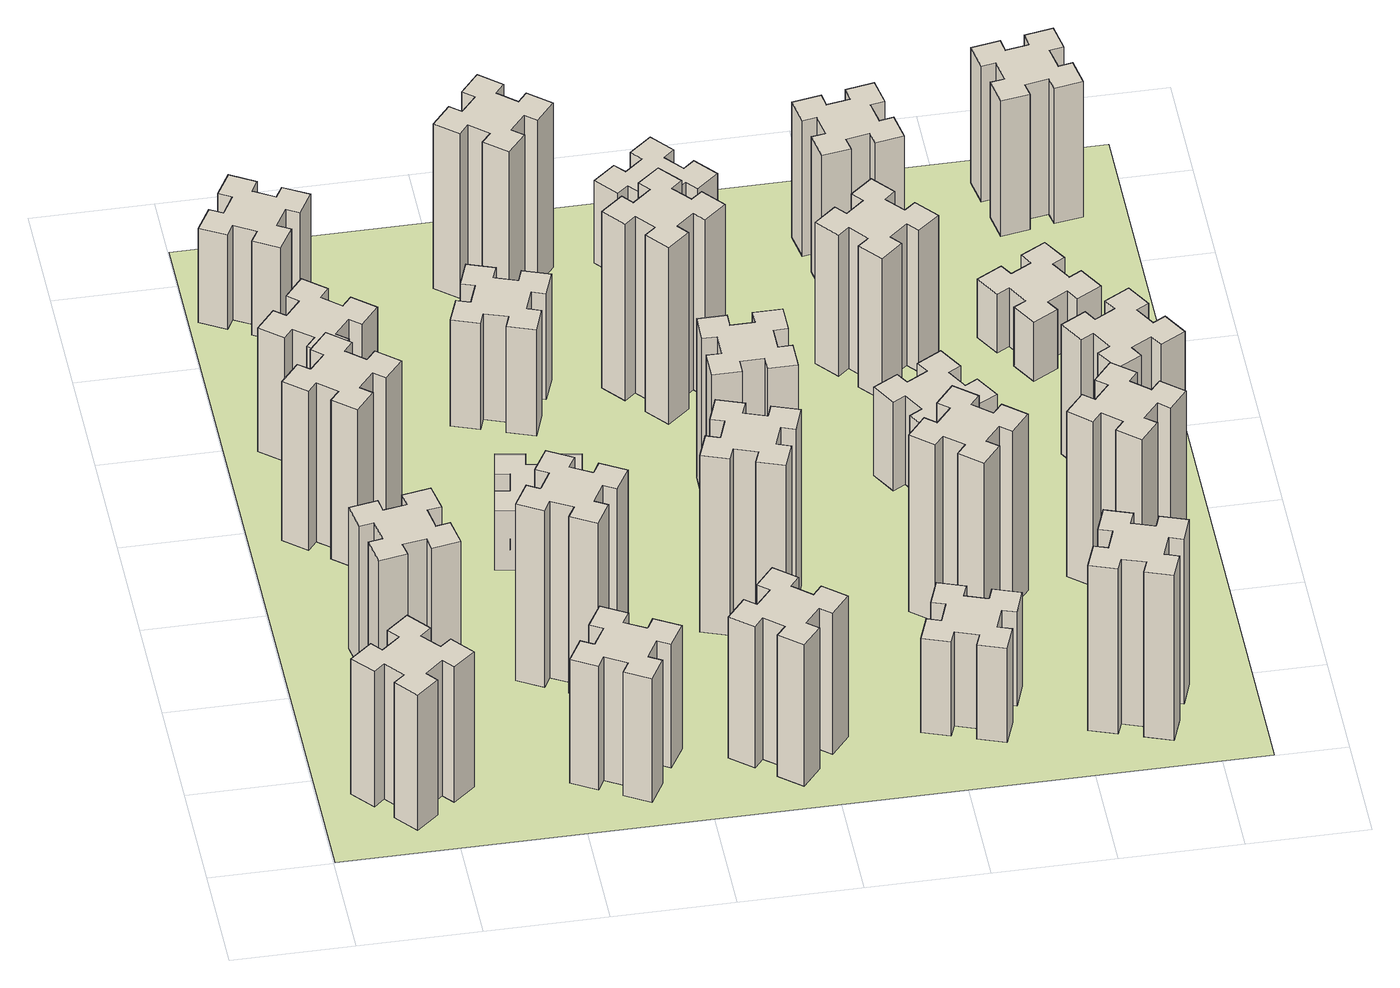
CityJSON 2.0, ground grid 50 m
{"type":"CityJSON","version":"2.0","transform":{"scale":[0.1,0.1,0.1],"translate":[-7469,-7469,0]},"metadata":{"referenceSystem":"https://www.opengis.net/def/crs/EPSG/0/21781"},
"CityObjects":{
"building1":{"type":"Building","attributes":{"class":"1000","function":"1000","usage":"1000","yearOfConstruction":2016,"roofType":"1000","measuredHeight":69,"storeysAboveGround":30,"storeysBelowGround":0},"geometry":[{"type":"Solid","lod":"1","boundaries":[[[[0,1,2,3,4,5,6,7,8,9,10,11,12,13,14,15,16,17,18,19]],[[17,16,20,21]],[[16,15,22,20]],[[15,14,23,22]],[[14,13,24,23]],[[13,12,25,24]],[[12,11,26,25]],[[11,10,27,26]],[[10,9,28,27]],[[9,8,29,28]],[[8,7,30,29]],[[7,6,31,30]],[[6,5,32,31]],[[5,4,33,32]],[[4,3,34,33]],[[3,2,35,34]],[[2,1,36,35]],[[1,0,37,36]],[[0,19,38,37]],[[19,18,39,38]],[[18,17,21,39]],[[24,25,26,27,28,29,30,31,32,33,34,35,36,37,38,39,21,20,22,23]]]]}]},
"building2":{"type":"Building","attributes":{"class":"1000","function":"1000","usage":"1000","yearOfConstruction":2016,"roofType":"1000","measuredHeight":72,"storeysAboveGround":30,"storeysBelowGround":0},"geometry":[{"type":"Solid","lod":"1","boundaries":[[[[40,41,42,43,44,45,46,47,48,49,50,51,52,53,54,55,56,57,58,59]],[[57,56,60,61]],[[56,55,62,60]],[[55,54,63,62]],[[54,53,64,63]],[[53,52,65,64]],[[52,51,66,65]],[[51,50,67,66]],[[50,49,68,67]],[[49,48,69,68]],[[48,47,70,69]],[[47,46,71,70]],[[46,45,72,71]],[[45,44,73,72]],[[44,43,74,73]],[[43,42,75,74]],[[42,41,76,75]],[[41,40,77,76]],[[40,59,78,77]],[[59,58,79,78]],[[58,57,61,79]],[[64,65,66,67,68,69,70,71,72,73,74,75,76,77,78,79,61,60,62,63]]]]}]},
"building3":{"type":"Building","attributes":{"class":"1000","function":"1000","usage":"1000","yearOfConstruction":2016,"roofType":"1000","measuredHeight":81,"storeysAboveGround":30,"storeysBelowGround":0},"geometry":[{"type":"Solid","lod":"1","boundaries":[[[[80,81,82,83,84,85,86,87,88,89,90,91,92,93,94,95,96,97,98,99]],[[97,96,100,101]],[[96,95,102,100]],[[95,94,103,102]],[[94,93,104,103]],[[93,92,105,104]],[[92,91,106,105]],[[91,90,107,106]],[[90,89,108,107]],[[89,88,109,108]],[[88,87,110,109]],[[87,86,111,110]],[[86,85,112,111]],[[85,84,113,112]],[[84,83,114,113]],[[83,82,115,114]],[[82,81,116,115]],[[81,80,117,116]],[[80,99,118,117]],[[99,98,119,118]],[[98,97,101,119]],[[104,105,106,107,108,109,110,111,112,113,114,115,116,117,118,119,101,100,102,103]]]]}]},
"building4":{"type":"Building","attributes":{"class":"1000","function":"1000","usage":"1000","yearOfConstruction":2016,"roofType":"1000","measuredHeight":63,"storeysAboveGround":30,"storeysBelowGround":0},"geometry":[{"type":"Solid","lod":"1","boundaries":[[[[120,121,122,123,124,125,126,127,128,129,130,131,132,133,134,135,136,137,138,139]],[[137,136,140,141]],[[136,135,142,140]],[[135,134,143,142]],[[134,133,144,143]],[[133,132,145,144]],[[132,131,146,145]],[[131,130,147,146]],[[130,129,148,147]],[[129,128,149,148]],[[128,127,150,149]],[[127,126,151,150]],[[126,125,152,151]],[[125,124,153,152]],[[124,123,154,153]],[[123,122,155,154]],[[122,121,156,155]],[[121,120,157,156]],[[120,139,158,157]],[[139,138,159,158]],[[138,137,141,159]],[[144,145,146,147,148,149,150,151,152,153,154,155,156,157,158,159,141,140,142,143]]]]}]},
"building5":{"type":"Building","attributes":{"class":"1000","function":"1000","usage":"1000","yearOfConstruction":2016,"roofType":"1000","measuredHeight":48,"storeysAboveGround":30,"storeysBelowGround":0},"geometry":[{"type":"Solid","lod":"1","boundaries":[[[[160,161,162,163,164,165,166,167,168,169,170,171,172,173,174,175,176,177,178,179]],[[177,176,180,181]],[[176,175,182,180]],[[175,174,183,182]],[[174,173,184,183]],[[173,172,185,184]],[[172,171,186,185]],[[171,170,187,186]],[[170,169,188,187]],[[169,168,189,188]],[[168,167,190,189]],[[167,166,191,190]],[[166,165,192,191]],[[165,164,193,192]],[[164,163,194,193]],[[163,162,195,194]],[[162,161,196,195]],[[161,160,197,196]],[[160,179,198,197]],[[179,178,199,198]],[[178,177,181,199]],[[184,185,186,187,188,189,190,191,192,193,194,195,196,197,198,199,181,180,182,183]]]]}]},
"building6":{"type":"Building","attributes":{"class":"1000","function":"1000","usage":"1000","yearOfConstruction":2016,"roofType":"1000","measuredHeight":63,"storeysAboveGround":30,"storeysBelowGround":0},"geometry":[{"type":"Solid","lod":"1","boundaries":[[[[200,201,202,203,204,205,206,207,208,209,210,211,212,213,214,215,216,217,218,219]],[[217,216,220,221]],[[216,215,222,220]],[[215,214,223,222]],[[214,213,224,223]],[[213,212,225,224]],[[212,211,226,225]],[[211,210,227,226]],[[210,209,228,227]],[[209,208,229,228]],[[208,207,230,229]],[[207,206,231,230]],[[206,205,232,231]],[[205,204,233,232]],[[204,203,234,233]],[[203,202,235,234]],[[202,201,236,235]],[[201,200,237,236]],[[200,219,238,237]],[[219,218,239,238]],[[218,217,221,239]],[[224,225,226,227,228,229,230,231,232,233,234,235,236,237,238,239,221,220,222,223]]]]}]},
"building7":{"type":"Building","attributes":{"class":"1000","function":"1000","usage":"1000","yearOfConstruction":2016,"roofType":"1000","measuredHeight":90,"storeysAboveGround":30,"storeysBelowGround":0},"geometry":[{"type":"Solid","lod":"1","boundaries":[[[[240,241,242,243,244,245,246,247,248,249,250,251,252,253,254,255,256,257,258,259]],[[257,256,260,261]],[[256,255,262,260]],[[255,254,263,262]],[[254,253,264,263]],[[253,252,265,264]],[[252,251,266,265]],[[251,250,267,266]],[[250,249,268,267]],[[249,248,269,268]],[[248,247,270,269]],[[247,246,271,270]],[[246,245,272,271]],[[245,244,273,272]],[[244,243,274,273]],[[243,242,275,274]],[[242,241,276,275]],[[241,240,277,276]],[[240,259,278,277]],[[259,258,279,278]],[[258,257,261,279]],[[264,265,266,267,268,269,270,271,272,273,274,275,276,277,278,279,261,260,262,263]]]]}]},
"building8":{"type":"Building","attributes":{"class":"1000","function":"1000","usage":"1000","yearOfConstruction":2016,"roofType":"1000","measuredHeight":30,"storeysAboveGround":30,"storeysBelowGround":0},"geometry":[{"type":"Solid","lod":"1","boundaries":[[[[280,281,282,283,284,285,286,287,288,289,290,291,292,293,294,295,296,297,298,299]],[[297,296,300,301]],[[296,295,302,300]],[[295,294,303,302]],[[294,293,304,303]],[[293,292,305,304]],[[292,291,306,305]],[[291,290,307,306]],[[290,289,308,307]],[[289,288,309,308]],[[288,287,310,309]],[[287,286,311,310]],[[286,285,312,311]],[[285,284,313,312]],[[284,283,314,313]],[[283,282,315,314]],[[282,281,316,315]],[[281,280,317,316]],[[280,299,318,317]],[[299,298,319,318]],[[298,297,301,319]],[[304,305,306,307,308,309,310,311,312,313,314,315,316,317,318,319,301,300,302,303]]]]}]},
"building9":{"type":"Building","attributes":{"class":"1000","function":"1000","usage":"1000","yearOfConstruction":2016,"roofType":"1000","measuredHeight":54,"storeysAboveGround":30,"storeysBelowGround":0},"geometry":[{"type":"Solid","lod":"1","boundaries":[[[[320,321,322,323,324,325,326,327,328,329,330,331,332,333,334,335,336,337,338,339]],[[337,336,340,341]],[[336,335,342,340]],[[335,334,343,342]],[[334,333,344,343]],[[333,332,345,344]],[[332,331,346,345]],[[331,330,347,346]],[[330,329,348,347]],[[329,328,349,348]],[[328,327,350,349]],[[327,326,351,350]],[[326,325,352,351]],[[325,324,353,352]],[[324,323,354,353]],[[323,322,355,354]],[[322,321,356,355]],[[321,320,357,356]],[[320,339,358,357]],[[339,338,359,358]],[[338,337,341,359]],[[344,345,346,347,348,349,350,351,352,353,354,355,356,357,358,359,341,340,342,343]]]]}]},
"building10":{"type":"Building","attributes":{"class":"1000","function":"1000","usage":"1000","yearOfConstruction":2016,"roofType":"1000","measuredHeight":72,"storeysAboveGround":30,"storeysBelowGround":0},"geometry":[{"type":"Solid","lod":"1","boundaries":[[[[360,361,362,363,364,365,366,367,368,369,370,371,372,373,374,375,376,377,378,379]],[[377,376,380,381]],[[376,375,382,380]],[[375,374,383,382]],[[374,373,384,383]],[[373,372,385,384]],[[372,371,386,385]],[[371,370,387,386]],[[370,369,388,387]],[[369,368,389,388]],[[368,367,390,389]],[[367,366,391,390]],[[366,365,392,391]],[[365,364,393,392]],[[364,363,394,393]],[[363,362,395,394]],[[362,361,396,395]],[[361,360,397,396]],[[360,379,398,397]],[[379,378,399,398]],[[378,377,381,399]],[[384,385,386,387,388,389,390,391,392,393,394,395,396,397,398,399,381,380,382,383]]]]}]},
"building11":{"type":"Building","attributes":{"class":"1000","function":"1000","usage":"1000","yearOfConstruction":2016,"roofType":"1000","measuredHeight":84,"storeysAboveGround":30,"storeysBelowGround":0},"geometry":[{"type":"Solid","lod":"1","boundaries":[[[[400,401,402,403,404,405,406,407,408,409,410,411,412,413,414,415,416,417,418,419]],[[417,416,420,421]],[[416,415,422,420]],[[415,414,423,422]],[[414,413,424,423]],[[413,412,425,424]],[[412,411,426,425]],[[411,410,427,426]],[[410,409,428,427]],[[409,408,429,428]],[[408,407,430,429]],[[407,406,431,430]],[[406,405,432,431]],[[405,404,433,432]],[[404,403,434,433]],[[403,402,435,434]],[[402,401,436,435]],[[401,400,437,436]],[[400,419,438,437]],[[419,418,439,438]],[[418,417,421,439]],[[424,425,426,427,428,429,430,431,432,433,434,435,436,437,438,439,421,420,422,423]]]]}]},
"building12":{"type":"Building","attributes":{"class":"1000","function":"1000","usage":"1000","yearOfConstruction":2016,"roofType":"1000","measuredHeight":90,"storeysAboveGround":30,"storeysBelowGround":0},"geometry":[{"type":"Solid","lod":"1","boundaries":[[[[440,441,442,443,444,445,446,447,448,449,450,451,452,453,454,455,456,457,458,459]],[[457,456,460,461]],[[456,455,462,460]],[[455,454,463,462]],[[454,453,464,463]],[[453,452,465,464]],[[452,451,466,465]],[[451,450,467,466]],[[450,449,468,467]],[[449,448,469,468]],[[448,447,470,469]],[[447,446,471,470]],[[446,445,472,471]],[[445,444,473,472]],[[444,443,474,473]],[[443,442,475,474]],[[442,441,476,475]],[[441,440,477,476]],[[440,459,478,477]],[[459,458,479,478]],[[458,457,461,479]],[[464,465,466,467,468,469,470,471,472,473,474,475,476,477,478,479,461,460,462,463]]]]}]},
"building13":{"type":"Building","attributes":{"class":"1000","function":"1000","usage":"1000","yearOfConstruction":2016,"roofType":"1000","measuredHeight":81,"storeysAboveGround":30,"storeysBelowGround":0},"geometry":[{"type":"Solid","lod":"1","boundaries":[[[[480,481,482,483,484,485,486,487,488,489,490,491,492,493,494,495,496,497,498,499]],[[497,496,500,501]],[[496,495,502,500]],[[495,494,503,502]],[[494,493,504,503]],[[493,492,505,504]],[[492,491,506,505]],[[491,490,507,506]],[[490,489,508,507]],[[489,488,509,508]],[[488,487,510,509]],[[487,486,511,510]],[[486,485,512,511]],[[485,484,513,512]],[[484,483,514,513]],[[483,482,515,514]],[[482,481,516,515]],[[481,480,517,516]],[[480,499,518,517]],[[499,498,519,518]],[[498,497,501,519]],[[504,505,506,507,508,509,510,511,512,513,514,515,516,517,518,519,501,500,502,503]]]]}]},
"building14":{"type":"Building","attributes":{"class":"1000","function":"1000","usage":"1000","yearOfConstruction":2016,"roofType":"1000","measuredHeight":90,"storeysAboveGround":30,"storeysBelowGround":0},"geometry":[{"type":"Solid","lod":"1","boundaries":[[[[520,521,522,523,524,525,526,527,528,529,530,531,532,533,534,535,536,537,538,539]],[[537,536,540,541]],[[536,535,542,540]],[[535,534,543,542]],[[534,533,544,543]],[[533,532,545,544]],[[532,531,546,545]],[[531,530,547,546]],[[530,529,548,547]],[[529,528,549,548]],[[528,527,550,549]],[[527,526,551,550]],[[526,525,552,551]],[[525,524,553,552]],[[524,523,554,553]],[[523,522,555,554]],[[522,521,556,555]],[[521,520,557,556]],[[520,539,558,557]],[[539,538,559,558]],[[538,537,541,559]],[[544,545,546,547,548,549,550,551,552,553,554,555,556,557,558,559,541,540,542,543]]]]}]},
"building15":{"type":"Building","attributes":{"class":"1000","function":"1000","usage":"1000","yearOfConstruction":2016,"roofType":"1000","measuredHeight":48,"storeysAboveGround":30,"storeysBelowGround":0},"geometry":[{"type":"Solid","lod":"1","boundaries":[[[[560,561,562,563,564,565,566,567,568,569,570,571,572,573,574,575,576,577,578,579]],[[577,576,580,581]],[[576,575,582,580]],[[575,574,583,582]],[[574,573,584,583]],[[573,572,585,584]],[[572,571,586,585]],[[571,570,587,586]],[[570,569,588,587]],[[569,568,589,588]],[[568,567,590,589]],[[567,566,591,590]],[[566,565,592,591]],[[565,564,593,592]],[[564,563,594,593]],[[563,562,595,594]],[[562,561,596,595]],[[561,560,597,596]],[[560,579,598,597]],[[579,578,599,598]],[[578,577,581,599]],[[584,585,586,587,588,589,590,591,592,593,594,595,596,597,598,599,581,580,582,583]]]]}]},
"building16":{"type":"Building","attributes":{"class":"1000","function":"1000","usage":"1000","yearOfConstruction":2016,"roofType":"1000","measuredHeight":42,"storeysAboveGround":30,"storeysBelowGround":0},"geometry":[{"type":"Solid","lod":"1","boundaries":[[[[600,601,602,603,604,605,606,607,608,609,610,611,612,613,614,615,616,617,618,619]],[[617,616,620,621]],[[616,615,622,620]],[[615,614,623,622]],[[614,613,624,623]],[[613,612,625,624]],[[612,611,626,625]],[[611,610,627,626]],[[610,609,628,627]],[[609,608,629,628]],[[608,607,630,629]],[[607,606,631,630]],[[606,605,632,631]],[[605,604,633,632]],[[604,603,634,633]],[[603,602,635,634]],[[602,601,636,635]],[[601,600,637,636]],[[600,619,638,637]],[[619,618,639,638]],[[618,617,621,639]],[[624,625,626,627,628,629,630,631,632,633,634,635,636,637,638,639,621,620,622,623]]]]}]},
"building17":{"type":"Building","attributes":{"class":"1000","function":"1000","usage":"1000","yearOfConstruction":2016,"roofType":"1000","measuredHeight":90,"storeysAboveGround":30,"storeysBelowGround":0},"geometry":[{"type":"Solid","lod":"1","boundaries":[[[[640,641,642,643,644,645,646,647,648,649,650,651,652,653,654,655,656,657,658,659]],[[657,656,660,661]],[[656,655,662,660]],[[655,654,663,662]],[[654,653,664,663]],[[653,652,665,664]],[[652,651,666,665]],[[651,650,667,666]],[[650,649,668,667]],[[649,648,669,668]],[[648,647,670,669]],[[647,646,671,670]],[[646,645,672,671]],[[645,644,673,672]],[[644,643,674,673]],[[643,642,675,674]],[[642,641,676,675]],[[641,640,677,676]],[[640,659,678,677]],[[659,658,679,678]],[[658,657,661,679]],[[664,665,666,667,668,669,670,671,672,673,674,675,676,677,678,679,661,660,662,663]]]]}]},
"building18":{"type":"Building","attributes":{"class":"1000","function":"1000","usage":"1000","yearOfConstruction":2016,"roofType":"1000","measuredHeight":45,"storeysAboveGround":30,"storeysBelowGround":0},"geometry":[{"type":"Solid","lod":"1","boundaries":[[[[680,681,682,683,684,685,686,687,688,689,690,691,692,693,694,695,696,697,698,699]],[[697,696,700,701]],[[696,695,702,700]],[[695,694,703,702]],[[694,693,704,703]],[[693,692,705,704]],[[692,691,706,705]],[[691,690,707,706]],[[690,689,708,707]],[[689,688,709,708]],[[688,687,710,709]],[[687,686,711,710]],[[686,685,712,711]],[[685,684,713,712]],[[684,683,714,713]],[[683,682,715,714]],[[682,681,716,715]],[[681,680,717,716]],[[680,699,718,717]],[[699,698,719,718]],[[698,697,701,719]],[[704,705,706,707,708,709,710,711,712,713,714,715,716,717,718,719,701,700,702,703]]]]}]},
"building19":{"type":"Building","attributes":{"class":"1000","function":"1000","usage":"1000","yearOfConstruction":2016,"roofType":"1000","measuredHeight":84,"storeysAboveGround":30,"storeysBelowGround":0},"geometry":[{"type":"Solid","lod":"1","boundaries":[[[[720,721,722,723,724,725,726,727,728,729,730,731,732,733,734,735,736,737,738,739]],[[737,736,740,741]],[[736,735,742,740]],[[735,734,743,742]],[[734,733,744,743]],[[733,732,745,744]],[[732,731,746,745]],[[731,730,747,746]],[[730,729,748,747]],[[729,728,749,748]],[[728,727,750,749]],[[727,726,751,750]],[[726,725,752,751]],[[725,724,753,752]],[[724,723,754,753]],[[723,722,755,754]],[[722,721,756,755]],[[721,720,757,756]],[[720,739,758,757]],[[739,738,759,758]],[[738,737,741,759]],[[744,745,746,747,748,749,750,751,752,753,754,755,756,757,758,759,741,740,742,743]]]]}]},
"building20":{"type":"Building","attributes":{"class":"1000","function":"1000","usage":"1000","yearOfConstruction":2016,"roofType":"1000","measuredHeight":72,"storeysAboveGround":30,"storeysBelowGround":0},"geometry":[{"type":"Solid","lod":"1","boundaries":[[[[760,761,762,763,764,765,766,767,768,769,770,771,772,773,774,775,776,777,778,779]],[[777,776,780,781]],[[776,775,782,780]],[[775,774,783,782]],[[774,773,784,783]],[[773,772,785,784]],[[772,771,786,785]],[[771,770,787,786]],[[770,769,788,787]],[[769,768,789,788]],[[768,767,790,789]],[[767,766,791,790]],[[766,765,792,791]],[[765,764,793,792]],[[764,763,794,793]],[[763,762,795,794]],[[762,761,796,795]],[[761,760,797,796]],[[760,779,798,797]],[[779,778,799,798]],[[778,777,781,799]],[[784,785,786,787,788,789,790,791,792,793,794,795,796,797,798,799,781,780,782,783]]]]}]},
"building21":{"type":"Building","attributes":{"class":"1000","function":"1000","usage":"1000","yearOfConstruction":2016,"roofType":"1000","measuredHeight":69,"storeysAboveGround":30,"storeysBelowGround":0},"geometry":[{"type":"Solid","lod":"1","boundaries":[[[[800,801,802,803,804,805,806,807,808,809,810,811,812,813,814,815,816,817,818,819]],[[817,816,820,821]],[[816,815,822,820]],[[815,814,823,822]],[[814,813,824,823]],[[813,812,825,824]],[[812,811,826,825]],[[811,810,827,826]],[[810,809,828,827]],[[809,808,829,828]],[[808,807,830,829]],[[807,806,831,830]],[[806,805,832,831]],[[805,804,833,832]],[[804,803,834,833]],[[803,802,835,834]],[[802,801,836,835]],[[801,800,837,836]],[[800,819,838,837]],[[819,818,839,838]],[[818,817,821,839]],[[824,825,826,827,828,829,830,831,832,833,834,835,836,837,838,839,821,820,822,823]]]]}]},
"building22":{"type":"Building","attributes":{"class":"1000","function":"1000","usage":"1000","yearOfConstruction":2016,"roofType":"1000","measuredHeight":84,"storeysAboveGround":30,"storeysBelowGround":0},"geometry":[{"type":"Solid","lod":"1","boundaries":[[[[840,841,842,843,844,845,846,847,848,849,850,851,852,853,854,855,856,857,858,859]],[[857,856,860,861]],[[856,855,862,860]],[[855,854,863,862]],[[854,853,864,863]],[[853,852,865,864]],[[852,851,866,865]],[[851,850,867,866]],[[850,849,868,867]],[[849,848,869,868]],[[848,847,870,869]],[[847,846,871,870]],[[846,845,872,871]],[[845,844,873,872]],[[844,843,874,873]],[[843,842,875,874]],[[842,841,876,875]],[[841,840,877,876]],[[840,859,878,877]],[[859,858,879,878]],[[858,857,861,879]],[[864,865,866,867,868,869,870,871,872,873,874,875,876,877,878,879,861,860,862,863]]]]}]},
"building23":{"type":"Building","attributes":{"class":"1000","function":"1000","usage":"1000","yearOfConstruction":2016,"roofType":"1000","measuredHeight":66,"storeysAboveGround":30,"storeysBelowGround":0},"geometry":[{"type":"Solid","lod":"1","boundaries":[[[[880,881,882,883,884,885,886,887,888,889,890,891,892,893,894,895,896,897,898,899]],[[897,896,900,901]],[[896,895,902,900]],[[895,894,903,902]],[[894,893,904,903]],[[893,892,905,904]],[[892,891,906,905]],[[891,890,907,906]],[[890,889,908,907]],[[889,888,909,908]],[[888,887,910,909]],[[887,886,911,910]],[[886,885,912,911]],[[885,884,913,912]],[[884,883,914,913]],[[883,882,915,914]],[[882,881,916,915]],[[881,880,917,916]],[[880,899,918,917]],[[899,898,919,918]],[[898,897,901,919]],[[904,905,906,907,908,909,910,911,912,913,914,915,916,917,918,919,901,900,902,903]]]]}]},
"building24":{"type":"Building","attributes":{"class":"1000","function":"1000","usage":"1000","yearOfConstruction":2016,"roofType":"1000","measuredHeight":30,"storeysAboveGround":30,"storeysBelowGround":0},"geometry":[{"type":"Solid","lod":"1","boundaries":[[[[920,921,922,923,924,925,926,927,928,929,930,931,932,933,934,935,936,937,938,939]],[[937,936,940,941]],[[936,935,942,940]],[[935,934,943,942]],[[934,933,944,943]],[[933,932,945,944]],[[932,931,946,945]],[[931,930,947,946]],[[930,929,948,947]],[[929,928,949,948]],[[928,927,950,949]],[[927,926,951,950]],[[926,925,952,951]],[[925,924,953,952]],[[924,923,954,953]],[[923,922,955,954]],[[922,921,956,955]],[[921,920,957,956]],[[920,939,958,957]],[[939,938,959,958]],[[938,937,941,959]],[[944,945,946,947,948,949,950,951,952,953,954,955,956,957,958,959,941,940,942,943]]]]}]},
"building25":{"type":"Building","attributes":{"class":"1000","function":"1000","usage":"1000","yearOfConstruction":2016,"roofType":"1000","measuredHeight":69,"storeysAboveGround":30,"storeysBelowGround":0},"geometry":[{"type":"Solid","lod":"1","boundaries":[[[[960,961,962,963,964,965,966,967,968,969,970,971,972,973,974,975,976,977,978,979]],[[977,976,980,981]],[[976,975,982,980]],[[975,974,983,982]],[[974,973,984,983]],[[973,972,985,984]],[[972,971,986,985]],[[971,970,987,986]],[[970,969,988,987]],[[969,968,989,988]],[[968,967,990,989]],[[967,966,991,990]],[[966,965,992,991]],[[965,964,993,992]],[[964,963,994,993]],[[963,962,995,994]],[[962,961,996,995]],[[961,960,997,996]],[[960,979,998,997]],[[979,978,999,998]],[[978,977,981,999]],[[984,985,986,987,988,989,990,991,992,993,994,995,996,997,998,999,981,980,982,983]]]]}]},
"landuse1":{"type":"LandUse","attributes":{"name":"plot1","function":"1010"},"geometry":[{"type":"MultiSurface","lod":"1","boundaries":[[[1000,1001,1002,1003]]]}]}
},
"vertices":[
[492,408,0],[427,484,0],[473,523,0],[396,615,0],[304,538,0],[343,492,0],[266,427,0],[228,473,0],[136,396,0],[213,304,0],[259,343,0],[323,266,0],[277,228,0],[354,136,0],[446,213,0],[408,259,0],[484,323,0],[523,277,0],[615,354,0],[538,446,0],[484,323,690],[523,277,690],[408,259,690],[446,213,690],[354,136,690],[277,228,690],[323,266,690],[259,343,690],[213,304,690],[136,396,690],[228,473,690],[266,427,690],[343,492,690],[304,538,690],[396,615,690],[473,523,690],[427,484,690],[492,408,690],[538,446,690],[615,354,690],
[505,1232,0],[407,1215,0],[397,1274,0],[278,1253,0],[299,1135,0],[358,1145,0],[376,1047,0],[317,1037,0],[337,918,0],[456,939,0],[445,998,0],[544,1016,0],[554,957,0],[672,977,0],[651,1096,0],[592,1085,0],[575,1184,0],[634,1194,0],[613,1312,0],[495,1291,0],[575,1184,720],[634,1194,720],[592,1085,720],[651,1096,720],[672,977,720],[554,957,720],[544,1016,720],[445,998,720],[456,939,720],[337,918,720],[317,1037,720],[376,1047,720],[358,1145,720],[299,1135,720],[278,1253,720],[397,1274,720],[407,1215,720],[505,1232,720],[495,1291,720],[613,1312,720],
[427,1846,0],[492,1923,0],[538,1884,0],[615,1976,0],[523,2053,0],[484,2007,0],[408,2072,0],[446,2118,0],[354,2195,0],[277,2103,0],[323,2064,0],[259,1988,0],[213,2026,0],[136,1934,0],[228,1857,0],[266,1903,0],[343,1839,0],[304,1793,0],[396,1716,0],[473,1808,0],[343,1839,810],[304,1793,810],[266,1903,810],[228,1857,810],[136,1934,810],[213,2026,810],[259,1988,810],[323,2064,810],[277,2103,810],[354,2195,810],[446,2118,810],[408,2072,810],[484,2007,810],[523,2053,810],[615,1976,810],[538,1884,810],[492,1923,810],[427,1846,810],[473,1808,810],[396,1716,810],
[484,2547,0],[408,2612,0],[446,2658,0],[354,2735,0],[277,2643,0],[323,2604,0],[259,2528,0],[213,2566,0],[136,2474,0],[228,2397,0],[266,2443,0],[343,2379,0],[304,2333,0],[396,2256,0],[473,2348,0],[427,2386,0],[492,2463,0],[538,2424,0],[615,2516,0],[523,2593,0],[492,2463,630],[538,2424,630],[427,2386,630],[473,2348,630],[396,2256,630],[304,2333,630],[343,2379,630],[266,2443,630],[228,2397,630],[136,2474,630],[213,2566,630],[259,2528,630],[323,2604,630],[277,2643,630],[354,2735,630],[446,2658,630],[408,2612,630],[484,2547,630],[523,2593,630],[615,2516,630],
[177,3265,0],[264,3215,0],[234,3163,0],[338,3103,0],[398,3207,0],[346,3237,0],[396,3324,0],[448,3294,0],[508,3398,0],[404,3458,0],[374,3406,0],[287,3456,0],[317,3508,0],[213,3568,0],[153,3464,0],[205,3434,0],[155,3347,0],[103,3377,0],[43,3273,0],[147,3213,0],[155,3347,480],[103,3377,480],[205,3434,480],[153,3464,480],[213,3568,480],[317,3508,480],[287,3456,480],[374,3406,480],[404,3458,480],[508,3398,480],[448,3294,480],[396,3324,480],[346,3237,480],[398,3207,480],[338,3103,480],[234,3163,480],[264,3215,480],[177,3265,480],[147,3213,480],[43,3273,480],
[1145,474,0],[1095,387,0],[1043,417,0],[983,313,0],[1087,253,0],[1117,305,0],[1204,255,0],[1174,203,0],[1278,143,0],[1338,247,0],[1286,277,0],[1336,364,0],[1388,334,0],[1448,438,0],[1344,498,0],[1314,446,0],[1227,496,0],[1257,548,0],[1153,608,0],[1093,504,0],[1227,496,630],[1257,548,630],[1314,446,630],[1344,498,630],[1448,438,630],[1388,334,630],[1336,364,630],[1286,277,630],[1338,247,630],[1278,143,630],[1174,203,630],[1204,255,630],[1117,305,630],[1087,253,630],[983,313,630],[1043,417,630],[1095,387,630],[1145,474,630],[1093,504,630],[1153,608,630],
[1214,1086,0],[1127,1136,0],[1157,1188,0],[1053,1248,0],[993,1144,0],[1045,1114,0],[995,1027,0],[943,1057,0],[883,953,0],[987,893,0],[1017,945,0],[1104,895,0],[1074,843,0],[1178,783,0],[1238,887,0],[1186,917,0],[1236,1004,0],[1288,974,0],[1348,1078,0],[1244,1138,0],[1236,1004,900],[1288,974,900],[1186,917,900],[1238,887,900],[1178,783,900],[1074,843,900],[1104,895,900],[1017,945,900],[987,893,900],[883,953,900],[943,1057,900],[995,1027,900],[1045,1114,900],[993,1144,900],[1053,1248,900],[1157,1188,900],[1127,1136,900],[1214,1086,900],[1244,1138,900],[1348,1078,900],
[1047,1656,0],[1145,1638,0],[1135,1579,0],[1253,1558,0],[1274,1677,0],[1215,1687,0],[1232,1785,0],[1291,1775,0],[1312,1893,0],[1194,1914,0],[1184,1855,0],[1085,1872,0],[1096,1931,0],[977,1952,0],[957,1834,0],[1016,1824,0],[998,1725,0],[939,1736,0],[918,1617,0],[1037,1597,0],[998,1725,300],[939,1736,300],[1016,1824,300],[957,1834,300],[977,1952,300],[1096,1931,300],[1085,1872,300],[1184,1855,300],[1194,1914,300],[1312,1893,300],[1291,1775,300],[1232,1785,300],[1215,1687,300],[1274,1677,300],[1253,1558,300],[1135,1579,300],[1145,1638,300],[1047,1656,300],[1037,1597,300],[918,1617,300],
[1029,2680,0],[995,2586,0],[939,2607,0],[897,2494,0],[1010,2453,0],[1031,2509,0],[1125,2475,0],[1104,2419,0],[1217,2377,0],[1258,2490,0],[1202,2511,0],[1236,2605,0],[1292,2584,0],[1333,2697,0],[1220,2738,0],[1200,2682,0],[1106,2716,0],[1127,2772,0],[1014,2813,0],[973,2700,0],[1106,2716,540],[1127,2772,540],[1200,2682,540],[1220,2738,540],[1333,2697,540],[1292,2584,540],[1236,2605,540],[1202,2511,540],[1258,2490,540],[1217,2377,540],[1104,2419,540],[1125,2475,540],[1031,2509,540],[1010,2453,540],[897,2494,540],[939,2607,540],[995,2586,540],[1029,2680,540],[973,2700,540],[1014,2813,540],
[1746,323,0],[1823,259,0],[1784,213,0],[1876,136,0],[1953,228,0],[1907,266,0],[1972,343,0],[2018,304,0],[2095,396,0],[2003,473,0],[1964,427,0],[1888,492,0],[1926,538,0],[1834,615,0],[1757,523,0],[1803,484,0],[1739,408,0],[1693,446,0],[1616,354,0],[1708,277,0],[1739,408,720],[1693,446,720],[1803,484,720],[1757,523,720],[1834,615,720],[1926,538,720],[1888,492,720],[1964,427,720],[2003,473,720],[2095,396,720],[2018,304,720],[1972,343,720],[1907,266,720],[1953,228,720],[1876,136,720],[1784,213,720],[1823,259,720],[1746,323,720],[1708,277,720],[1616,354,720],
[1106,3283,0],[1183,3219,0],[1144,3173,0],[1236,3096,0],[1313,3188,0],[1267,3226,0],[1332,3303,0],[1378,3264,0],[1455,3356,0],[1363,3433,0],[1324,3387,0],[1248,3452,0],[1286,3498,0],[1194,3575,0],[1117,3483,0],[1163,3444,0],[1099,3368,0],[1053,3406,0],[976,3314,0],[1068,3237,0],[1099,3368,840],[1053,3406,840],[1163,3444,840],[1117,3483,840],[1194,3575,840],[1286,3498,840],[1248,3452,840],[1324,3387,840],[1363,3433,840],[1455,3356,840],[1378,3264,840],[1332,3303,840],[1267,3226,840],[1313,3188,840],[1236,3096,840],[1144,3173,840],[1183,3219,840],[1106,3283,840],[1068,3237,840],[976,3314,840],
[1940,1302,0],[1846,1336,0],[1867,1392,0],[1754,1433,0],[1713,1320,0],[1769,1300,0],[1735,1206,0],[1679,1227,0],[1637,1114,0],[1750,1073,0],[1771,1129,0],[1865,1095,0],[1844,1039,0],[1957,997,0],[1998,1110,0],[1942,1131,0],[1976,1225,0],[2032,1204,0],[2073,1317,0],[1960,1358,0],[1976,1225,900],[2032,1204,900],[1942,1131,900],[1998,1110,900],[1957,997,900],[1844,1039,900],[1865,1095,900],[1771,1129,900],[1750,1073,900],[1637,1114,900],[1679,1227,900],[1735,1206,900],[1769,1300,900],[1713,1320,900],[1754,1433,900],[1867,1392,900],[1846,1336,900],[1940,1302,900],[1960,1358,900],[2073,1317,900],
[1845,1905,0],[1845,1805,0],[1785,1805,0],[1785,1685,0],[1905,1685,0],[1905,1745,0],[2005,1745,0],[2005,1685,0],[2125,1685,0],[2125,1805,0],[2065,1805,0],[2065,1905,0],[2125,1905,0],[2125,2025,0],[2005,2025,0],[2005,1965,0],[1905,1965,0],[1905,2025,0],[1785,2025,0],[1785,1905,0],[1905,1965,810],[1905,2025,810],[2005,1965,810],[2005,2025,810],[2125,2025,810],[2125,1905,810],[2065,1905,810],[2065,1805,810],[2125,1805,810],[2125,1685,810],[2005,1685,810],[2005,1745,810],[1905,1745,810],[1905,1685,810],[1785,1685,810],[1785,1805,810],[1845,1805,810],[1845,1905,810],[1785,1905,810],[1785,2025,810],
[1788,2479,0],[1864,2543,0],[1903,2497,0],[1995,2574,0],[1918,2666,0],[1872,2628,0],[1807,2704,0],[1853,2743,0],[1776,2835,0],[1684,2758,0],[1723,2712,0],[1646,2647,0],[1608,2693,0],[1516,2616,0],[1593,2524,0],[1639,2563,0],[1703,2486,0],[1657,2448,0],[1734,2356,0],[1826,2433,0],[1703,2486,900],[1657,2448,900],[1639,2563,900],[1593,2524,900],[1516,2616,900],[1608,2693,900],[1646,2647,900],[1723,2712,900],[1684,2758,900],[1776,2835,900],[1853,2743,900],[1807,2704,900],[1872,2628,900],[1918,2666,900],[1995,2574,900],[1903,2497,900],[1864,2543,900],[1788,2479,900],[1826,2433,900],[1734,2356,900],
[2509,560,0],[2475,466,0],[2419,487,0],[2377,374,0],[2490,333,0],[2511,389,0],[2605,355,0],[2584,299,0],[2697,257,0],[2738,370,0],[2682,391,0],[2716,485,0],[2772,464,0],[2813,577,0],[2700,618,0],[2680,562,0],[2586,596,0],[2607,652,0],[2494,693,0],[2453,580,0],[2586,596,480],[2607,652,480],[2680,562,480],[2700,618,480],[2813,577,480],[2772,464,480],[2716,485,480],[2682,391,480],[2738,370,480],[2697,257,480],[2584,299,480],[2605,355,480],[2511,389,480],[2490,333,480],[2377,374,480],[2419,487,480],[2475,466,480],[2509,560,480],[2453,580,480],[2494,693,480],
[1972,3368,0],[1907,3444,0],[1953,3483,0],[1876,3575,0],[1784,3498,0],[1823,3452,0],[1746,3387,0],[1708,3433,0],[1616,3356,0],[1693,3264,0],[1739,3303,0],[1803,3226,0],[1757,3188,0],[1834,3096,0],[1926,3173,0],[1888,3219,0],[1964,3283,0],[2003,3237,0],[2095,3314,0],[2018,3406,0],[1964,3283,420],[2003,3237,420],[1888,3219,420],[1926,3173,420],[1834,3096,420],[1757,3188,420],[1803,3226,420],[1739,3303,420],[1693,3264,420],[1616,3356,420],[1708,3433,420],[1746,3387,420],[1823,3452,420],[1784,3498,420],[1876,3575,420],[1953,3483,420],[1907,3444,420],[1972,3368,420],[2018,3406,420],[2095,3314,420],
[2747,1006,0],[2812,1083,0],[2858,1044,0],[2935,1136,0],[2843,1213,0],[2804,1167,0],[2728,1232,0],[2766,1278,0],[2674,1355,0],[2597,1263,0],[2643,1224,0],[2579,1148,0],[2533,1186,0],[2456,1094,0],[2548,1017,0],[2586,1063,0],[2663,999,0],[2624,953,0],[2716,876,0],[2793,968,0],[2663,999,900],[2624,953,900],[2586,1063,900],[2548,1017,900],[2456,1094,900],[2533,1186,900],[2579,1148,900],[2643,1224,900],[2597,1263,900],[2674,1355,900],[2766,1278,900],[2728,1232,900],[2804,1167,900],[2843,1213,900],[2935,1136,900],[2858,1044,900],[2812,1083,900],[2747,1006,900],[2793,968,900],[2716,876,900],
[2575,1844,0],[2625,1757,0],[2573,1727,0],[2633,1623,0],[2737,1683,0],[2707,1735,0],[2794,1785,0],[2824,1733,0],[2928,1793,0],[2868,1897,0],[2816,1867,0],[2766,1954,0],[2818,1984,0],[2758,2088,0],[2654,2028,0],[2684,1976,0],[2597,1926,0],[2567,1978,0],[2463,1918,0],[2523,1814,0],[2597,1926,450],[2567,1978,450],[2684,1976,450],[2654,2028,450],[2758,2088,450],[2818,1984,450],[2766,1954,450],[2816,1867,450],[2868,1897,450],[2928,1793,450],[2824,1733,450],[2794,1785,450],[2707,1735,450],[2737,1683,450],[2633,1623,450],[2573,1727,450],[2625,1757,450],[2575,1844,450],[2523,1814,450],[2463,1918,450],
[3322,291,0],[3356,385,0],[3412,364,0],[3453,477,0],[3340,518,0],[3320,462,0],[3226,496,0],[3247,552,0],[3134,593,0],[3093,480,0],[3149,460,0],[3115,366,0],[3059,387,0],[3017,274,0],[3130,233,0],[3151,289,0],[3245,255,0],[3224,199,0],[3337,157,0],[3378,270,0],[3245,255,840],[3224,199,840],[3151,289,840],[3130,233,840],[3017,274,840],[3059,387,840],[3115,366,840],[3149,460,840],[3093,480,840],[3134,593,840],[3247,552,840],[3226,496,840],[3320,462,840],[3340,518,840],[3453,477,840],[3412,364,840],[3356,385,840],[3322,291,840],[3378,270,840],[3337,157,840],
[2563,2712,0],[2486,2647,0],[2448,2693,0],[2356,2616,0],[2433,2524,0],[2479,2563,0],[2543,2486,0],[2497,2448,0],[2574,2356,0],[2666,2433,0],[2628,2479,0],[2704,2543,0],[2743,2497,0],[2835,2574,0],[2758,2666,0],[2712,2628,0],[2647,2704,0],[2693,2743,0],[2616,2835,0],[2524,2758,0],[2647,2704,720],[2693,2743,720],[2712,2628,720],[2758,2666,720],[2835,2574,720],[2743,2497,720],[2704,2543,720],[2628,2479,720],[2666,2433,720],[2574,2356,720],[2497,2448,720],[2543,2486,720],[2479,2563,720],[2433,2524,720],[2356,2616,720],[2448,2693,720],[2486,2647,720],[2563,2712,720],[2524,2758,720],[2616,2835,720],
[2565,3118,0],[2664,3136,0],[2674,3077,0],[2792,3097,0],[2771,3216,0],[2712,3205,0],[2695,3304,0],[2754,3314,0],[2733,3432,0],[2615,3411,0],[2625,3352,0],[2527,3335,0],[2517,3394,0],[2398,3373,0],[2419,3255,0],[2478,3265,0],[2496,3167,0],[2437,3157,0],[2457,3038,0],[2576,3059,0],[2496,3167,690],[2437,3157,690],[2478,3265,690],[2419,3255,690],[2398,3373,690],[2517,3394,690],[2527,3335,690],[2625,3352,690],[2615,3411,690],[2733,3432,690],[2754,3314,690],[2695,3304,690],[2712,3205,690],[2771,3216,690],[2792,3097,690],[2674,3077,690],[2664,3136,690],[2565,3118,690],[2576,3059,690],[2457,3038,690],
[3283,1324,0],[3219,1248,0],[3173,1286,0],[3096,1194,0],[3188,1117,0],[3226,1163,0],[3303,1099,0],[3264,1053,0],[3356,976,0],[3433,1068,0],[3387,1106,0],[3452,1183,0],[3498,1144,0],[3575,1236,0],[3483,1313,0],[3444,1267,0],[3368,1332,0],[3406,1378,0],[3314,1455,0],[3237,1363,0],[3368,1332,840],[3406,1378,840],[3444,1267,840],[3483,1313,840],[3575,1236,840],[3498,1144,840],[3452,1183,840],[3387,1106,840],[3433,1068,840],[3356,976,840],[3264,1053,840],[3303,1099,840],[3226,1163,840],[3188,1117,840],[3096,1194,840],[3173,1286,840],[3219,1248,840],[3283,1324,840],[3237,1363,840],[3314,1455,840],
[3556,1867,0],[3506,1954,0],[3558,1984,0],[3498,2088,0],[3394,2028,0],[3424,1976,0],[3337,1926,0],[3307,1978,0],[3203,1918,0],[3263,1814,0],[3315,1844,0],[3365,1757,0],[3313,1727,0],[3373,1623,0],[3477,1683,0],[3447,1735,0],[3534,1785,0],[3564,1733,0],[3668,1793,0],[3608,1897,0],[3534,1785,660],[3564,1733,660],[3447,1735,660],[3477,1683,660],[3373,1623,660],[3313,1727,660],[3365,1757,660],[3315,1844,660],[3263,1814,660],[3203,1918,660],[3307,1978,660],[3337,1926,660],[3424,1976,660],[3394,2028,660],[3498,2088,660],[3558,1984,660],[3506,1954,660],[3556,1867,660],[3608,1897,660],[3668,1793,660],
[3247,2475,0],[3334,2525,0],[3364,2473,0],[3468,2533,0],[3408,2637,0],[3356,2607,0],[3306,2694,0],[3358,2724,0],[3298,2828,0],[3194,2768,0],[3224,2716,0],[3137,2666,0],[3107,2718,0],[3003,2658,0],[3063,2554,0],[3115,2584,0],[3165,2497,0],[3113,2467,0],[3173,2363,0],[3277,2423,0],[3165,2497,300],[3113,2467,300],[3115,2584,300],[3063,2554,300],[3003,2658,300],[3107,2718,300],[3137,2666,300],[3224,2716,300],[3194,2768,300],[3298,2828,300],[3358,2724,300],[3306,2694,300],[3356,2607,300],[3408,2637,300],[3468,2533,300],[3364,2473,300],[3334,2525,300],[3247,2475,300],[3277,2423,300],[3173,2363,300],
[3218,3465,0],[3236,3367,0],[3177,3357,0],[3197,3238,0],[3316,3259,0],[3305,3318,0],[3404,3336,0],[3414,3277,0],[3532,3297,0],[3511,3416,0],[3452,3405,0],[3435,3504,0],[3494,3514,0],[3473,3632,0],[3355,3611,0],[3365,3552,0],[3267,3535,0],[3257,3594,0],[3138,3573,0],[3159,3455,0],[3267,3535,690],[3257,3594,690],[3365,3552,690],[3355,3611,690],[3473,3632,690],[3494,3514,690],[3435,3504,690],[3452,3405,690],[3511,3416,690],[3532,3297,690],[3414,3277,690],[3404,3336,690],[3305,3318,690],[3316,3259,690],[3197,3238,690],[3177,3357,690],[3236,3367,690],[3218,3465,690],[3159,3455,690],[3138,3573,690],
[5,3705,0],[3705,3705,0],[3705,5,0],[5,5,0]
]}
